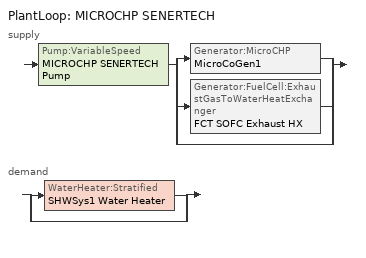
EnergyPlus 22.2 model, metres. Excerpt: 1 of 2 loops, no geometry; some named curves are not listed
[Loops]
PlantLoop 'MICROCHP SENERTECH'
 supply: Pump:VariableSpeed 'MICROCHP SENERTECH Pump' > split
  | Generator:MicroCHP 'MicroCoGen1'
  | Generator:FuelCell:ExhaustGasToWaterHeatExchanger 'FCT SOFC Exhaust HX'
  | bypass
 demand: split
  | WaterHeater:Stratified 'SHWSys1 Water Heater'
  | bypass
[ElectricLoadCenter:Distribution] Electrical buss type=AlternatingCurrent; Generator demand limit scheme purchased electric demand limit=0
Name | Generator list | Generator operation scheme type
Generic Renewable Gen | Fake wind turbine list | Baseload
Main Load Center | Generator List | FollowThermal
SOFC Electric Load Center | Micro-Generators | Baseload
[ElectricLoadCenter:Generators]
Name | Generator availability schedule name 1 | Generator name 1 | Generator object type 1 | Generator rated electric power output 1 | Generator rated thermal to electrical power ratio 1
Fake wind turbine list | ALWAYS_ON | Mythical Wind Turbine | Generator:CombustionTurbine | 456 | 1
Generator List | ALWAYS_ON | MicroCoGen1 | Generator:MicroCHP | 5500 | 2.444
Micro-Generators | Always_ON | FCT SOFC | Generator:FuelCell | 3400
[Generator:CombustionTurbine]
Mythical Wind Turbine: Design air inlet temperature=25; Design heat recovery water flow rate=0; Design minimum exhaust temperature=150; Exhaust flow curve=Mythical Wind Turbine Null Input Curve; Fuel higher heating value=43500; Fuel type=NaturalGas; Heat recovery lube energy curve=Mythical Wind Turbine Null Input Curve; Maximum exhaust flow per unit of power output=0; Maximum part load ratio=1; Minimum part load ratio=1; Optimum part load ratio=1; Part load based exhaust temperature curve=Mythical Wind Turbine Null Input Curve; Part load based fuel input curve=Mythical Wind Turbine Null Input Curve; Rated power output=456; Temperature based exhaust temperature curve=Mythical Wind Turbine Null Input Curve; Temperature based fuel input curve=Mythical Wind Turbine Null Input Curve; Coefficient 1 of u factor times area curve=0.02; Coefficient 2 of u factor times area curve=0.9
[Generator:FuelCell]
FCT SOFC: Air supply=FCT SOFC Air Supply; Auxiliary heater=FCT SOFC Auxiliary Heater; Electrical storage=FCT SOFC Battery; Fuel supply=FCT SOFC Fuel Supply; Heat exchanger=FCT SOFC Exhaust HX; Inverter=FCT SOFC Inverter; Power module=FCT SOFC Power Module; Water supply=FCT SOFC Water Supply
[Generator:FuelCell:AirSupply]
FCT SOFC Air Supply: Air intake heat recovery mode=NoRecovery; Air rate air temperature coefficient=0.00283507; Air rate function of electric power curve=FCT Excess Air Ratio Curve; Air supply constituent mode=UserDefinedConstituents; Air supply rate calculation mode=QuadraticFunctionofElectricPower; Blower heat loss factor=1; Blower power curve=FCT Blower Power Curve; Constituent name 1=Nitrogen; Molar fraction 1=0.7728; Constituent name 2=Oxygen; Molar fraction 2=0.2073; Constituent name 3=Water; Molar fraction 3=0.0104; Constituent name 4=Argon; Molar fraction 4=0.0092; Constituent name 5=CarbonDioxide; Molar fraction 5=0.0003; Number of userdefined constituents=5
[Generator:FuelCell:AuxiliaryHeater]
FCT SOFC Auxiliary Heater: Zone name to receive skin losses=ZN_1_FLR_1_SEC_5; Ancillary power constant term=0; Ancillary power linear term=0; Excess air ratio=0; Heating capacity units=Watts; Maximum heating capacity in watts=0; Minimum heating capacity in watts=0; Skin loss destination=SurroundingZone; Skin loss u factor times area value=0.5
[Generator:FuelCell:ElectricalStorage]
FCT SOFC Battery: Choice of model=SimpleEfficiencyWithConstraints; Initial charge state=0; Nominal charging energetic efficiency=1; Nominal discharging energetic efficiency=1; Simple maximum capacity=0; Simple maximum power draw=0; Simple maximum power store=0
[Generator:FuelCell:ExhaustGasToWaterHeatExchanger]
FCT SOFC Exhaust HX: Heat exchanger calculation method=Condensing; Heat recovery water maximum flow rate=0.0004; Method 2 parameter hxs0=83.1; Method 2 parameter hxs1=4798; Method 2 parameter hxs2=-138000; Method 2 parameter hxs3=-353800; Method 2 parameter hxs4=5.15e+08; Method 4 condensation threshold=35; Method 4 hxl1 coefficient=-0.000196; Method 4 hxl2 coefficient=0.0031
[Generator:FuelCell:Inverter]
FCT SOFC Inverter: Efficiency function of dc power curve=FCT Inverter Quadratic; Inverter efficiency calculation mode=Quadratic
[Generator:FuelCell:PowerModule]
FCT SOFC Power Module: Zone=ZN_1_FLR_1_SEC_5; Accumulated run time degradation coefficient=0; Ancillary electricity constant term=0; Ancillary electricity linear term=0; Constant skin loss rate=729; Cycling performance degradation coefficient=0; Dilution air flow rate=0.006156; Efficiency curve mode=Annex42; Efficiency curve=FCT Power Curve; Maximum operating point=3728; Minimum operating point=3010; Nominal efficiency=0.354; Nominal electrical power=3400; Number of run hours at beginning of simulation=0; Number of stops at start of simulation=0; Power down transient limit=0.2; Power up transient limit=1.4; Run time degradation initiation time threshold=10000; Shut down fuel=0.2; Shut down time=0; Skin loss calculation mode=ConstantRate; Skin loss radiative fraction=0.6392; Skin loss u factor times area term=0; Stack heat loss to dilution air=2307; Start up electricity produced=0; Start up fuel=0.2; Start up time=0
[Generator:FuelCell:WaterSupply]
FCT SOFC Water Supply: Pump heat loss factor=0; Reformer water flow rate function of fuel rate curve=Null Quadratic; Reformer water pump power function of fuel rate curve=Null Cubic; Water temperature modeling mode=TemperatureFromAirNode
[Generator:FuelSupply] Compressor heat loss factor=1; Constituent 1 molar fraction=0.949; Constituent 1=Methane; Constituent 2 molar fraction=0.007; Constituent 2=CarbonDioxide; Constituent 3 molar fraction=0.016; Constituent 3=Nitrogen; Constituent 4 molar fraction=0.025; Constituent 4=Ethane; Constituent 5 molar fraction=0.002; Constituent 5=Propane; Constituent 6 molar fraction=0.0006; Constituent 6=Butane; Constituent 7 molar fraction=0.0002; Constituent 7=Pentane; Constituent 8 molar fraction=0.0002; Constituent 8=Oxygen; Fuel temperature modeling mode=TemperatureFromAirNode; Fuel type=GaseousConstituents; Number of constituents in gaseous constituent fuel supply=8
Name | Compressor power multiplier function of fuel rate curve
FCT SOFC Fuel Supply | Null Cubic
NATURALGAS | NullCubic
[Generator:MicroCHP]
MicroCoGen1: Zone=ZN_1_FLR_1_SEC_1; Availability schedule=ALWAYS_ON; Generator fuel supply=NATURALGAS; Performance parameters=SENERTECH5_5KW
[Generator:MicroCHP:NonNormalizedParameters]
SENERTECH5_5KW: Aggregated thermal mass of energy conversion portion of generator=63605.6; Aggregated thermal mass of heat recovery portion of generator=1000.7; Air flow rate curve=SenerTechAirFlow; Cool down delay time=60; Cool down power=0; Cooling water flow rate curve=SenerTechCoolWaterflow; Cooling water flow rate mode=InternalControl; Electrical efficiency curve=SenerTechElEff; Heat exchanger u factor times area value=741; Maximum cooling water temperature=80; Maximum electric power=5500; Maximum fuel flow rate of change=1e+09; Maximum net electrical power rate of change=1e+09; Minimum cooling water flow rate=0; Minimum electric power=0; Restart mode=OptionalCoolDown; Skin loss radiative fraction=0.5; Skin loss u factor times area value=13.7; Standby power=0; Thermal efficiency curve=SenerTechThermEff; Warm up delay time=60; Warm up mode=TimeDelay
[PlantEquipmentList]
MICROCHP SENERTECH Equipment List: MicroCoGen1, Generator:MicroCHP
SHWSys1 Equipment List: SHWSys1 Water Heater, WaterHeater:Stratified
[PlantEquipmentOperation:HeatingLoad] Load range 1 lower limit=0
Name | Load range 1 upper limit | Range 1 equipment list
MICROCHP SENERTECH Operation Scheme | 1000000 | MICROCHP SENERTECH Equipment List
SHWSys1 Operation Scheme | 1e+15 | SHWSys1 Equipment List
[PlantEquipmentOperationSchemes]
MICROCHP SENERTECH Loop Operation Scheme List: Control scheme 1=MICROCHP SENERTECH Operation Scheme; Control scheme 1 schedule=ALWAYS_ON
[PlantLoop]
MICROCHP SENERTECH: Fluid type=Water; Load distribution scheme=Optimal; Maximum loop flow rate=0.001; Maximum loop temperature=98; Minimum loop flow rate=0; Minimum loop temperature=10; Plant equipment operation scheme=MICROCHP SENERTECH Loop Operation Scheme List; Plant loop volume=Autocalculate
[Pump:VariableSpeed]
MICROCHP SENERTECH Pump: Design maximum flow rate=0.0008; Design minimum flow rate=0; Design power consumption=140; Design pump head=20000; Fraction of motor inefficiencies to fluid stream=0; Motor efficiency=0.87; Pump control type=Intermittent; Coefficient 1 of the part load performance curve=0; Coefficient 2 of the part load performance curve=1; Coefficient 3 of the part load performance curve=0; Coefficient 4 of the part load performance curve=0
[SetpointManager:Scheduled]
MICROCHP SENERTECH Loop Setpoint Manager: Control variable=Temperature; Schedule=MICROCHP SENERTECH Loop Setpoint Sched; Setpoint node or nodelist=MICROCHP SENERTECH Supply Outlet Node
[Sizing:Plant]
MICROCHP SENERTECH: Design loop exit temperature=70; Loop design temperature difference=10; Loop type=Heating
[WaterHeater:Stratified]
SHWSys1 Water Heater: Additional destratification conductivity=0.1; Ambient temperature indicator=Schedule; Ambient temperature schedule=SHWSys1 Water Heater Ambient Temperature Schedule; End use subcategory=tank backup; Heater 1 capacity=4500; Heater 1 deadband temperature difference=10; Heater 1 height=0.8728; Heater 1 setpoint temperature schedule=SHWSys1 Water Heater Setpoint Temperature Schedule; Heater 2 capacity=0; Heater 2 deadband temperature difference=5; Heater 2 height=0; Heater 2 setpoint temperature schedule=SHWSys1 Water Heater Setpoint Temperature Schedule; Heater fuel type=NaturalGas; Heater priority control=MasterSlave; Heater thermal efficiency=0.8; Indirect water heating recovery time=0.75; Inlet mode=Fixed; Maximum temperature limit=98; Number of nodes=10; Off cycle flue loss coefficient to ambient temperature=6; Off cycle parasitic fuel consumption rate=0; Off cycle parasitic fuel type=NaturalGas; Off cycle parasitic heat fraction to tank=0.8; Off cycle parasitic height=0.5; On cycle parasitic fuel type=NaturalGas; On cycle parasitic height=0.5; Skin loss fraction to zone=1; Source side design flow rate=Autosize; Source side effectiveness=1; Source side inlet height=0.9212; Source side outlet height=0.0485; Tank height=0.9697; Tank shape=VerticalCylinder; Tank volume=1.5; Uniform skin loss coefficient per unit area to ambient temperature=0.6; Use side design flow rate=Autosize; Use side effectiveness=1; Use side inlet height=0.0485; Use side outlet height=0.9212
[Curve:Biquadratic]
SenerTechCoolWaterflow: Maximum value of x=1e+12; Maximum value of y=1e+12; Minimum value of x=0; Minimum value of y=0; Coefficient1 constant=0.4; Coefficient2 x=0; Coefficient3 x 2=0; Coefficient4 y=0; Coefficient5 y 2=0; Coefficient6 x y=0
[Curve:Cubic] Coefficient1 constant=0; Coefficient2 x=0; Coefficient3 x 2=0; Coefficient4 x 3=0
Name | Maximum value of x | Minimum value of x
FCT Blower Power Curve | 100000 | 0
Null Cubic | 1e+10 | -1e+10
NullCubic | 0 | 0
[Curve:Quadratic]
Name | Maximum value of x | Minimum value of x | Coefficient1 constant | Coefficient2 x | Coefficient3 x 2
FCT Excess Air Ratio Curve | 1e+06 | 0 | 0.00150976 | -7.76656e-07 | 1.30317e-10
FCT Inverter Quadratic | 1e+10 | -1e+10 | 0.560717 | 0.000124019 | -2.01648e-08
FCT Power Curve | 10000 | 0 | 0.642388 | -0.0001619 | 2.26007e-08
Mythical Wind Turbine Null Input Curve | 1 | 0 | 0 | 0 | 0
Null Quadratic | 1e+10 | -1e+10 | 0 | 0 | 0
SenerTechAirFlow | 1e+12 | 0 | 0 | 2 | -10000
[Curve:Triquadratic] Maximum value of x=1e+09; Maximum value of y=1e+09; Maximum value of z=1e+09; Minimum value of x=0; Minimum value of y=0; Minimum value of z=0; Coefficient2 x 2=0; Coefficient3 x=0; Coefficient4 y 2=0; Coefficient5 y=0; Coefficient6 z 2=0; Coefficient7 z=0; Coefficient8 x 2 y 2=0; Coefficient9 x y=0; Coefficient10 x y 2=0; Coefficient11 x 2 y=0; Coefficient12 x 2 z 2=0; Coefficient13 x z=0; Coefficient14 x z 2=0; Coefficient15 x 2 z=0; Coefficient16 y 2 z 2=0; Coefficient17 y z=0; Coefficient18 y z 2=0; Coefficient19 y 2 z=0; Coefficient20 x 2 y 2 z 2=0; Coefficient21 x 2 y 2 z=0; Coefficient22 x 2 y z 2=0; Coefficient23 x y 2 z 2=0; Coefficient24 x 2 y z=0; Coefficient25 x y 2 z=0; Coefficient26 x y z 2=0; Coefficient27 x y z=0
Name | Coefficient1 constant
SenerTechElEff | 0.27
SenerTechThermEff | 0.66
[Schedule:Compact]
ALWAYS_ON: Through: 12/31, For: AllDays, Until: 24:00, 1
MICROCHP SENERTECH Loop Setpoint Sched: Through: 12/31, For: AllDays, Until: 24:00, 70
SHWSys1 Water Heater Ambient Temperature Schedule: Through: 12/31, For: AllDays, Until: 24:00, 22
SHWSys1 Water Heater Setpoint Temperature Schedule: Through: 12/31, For: AllDays, Until: 24:00, 60
